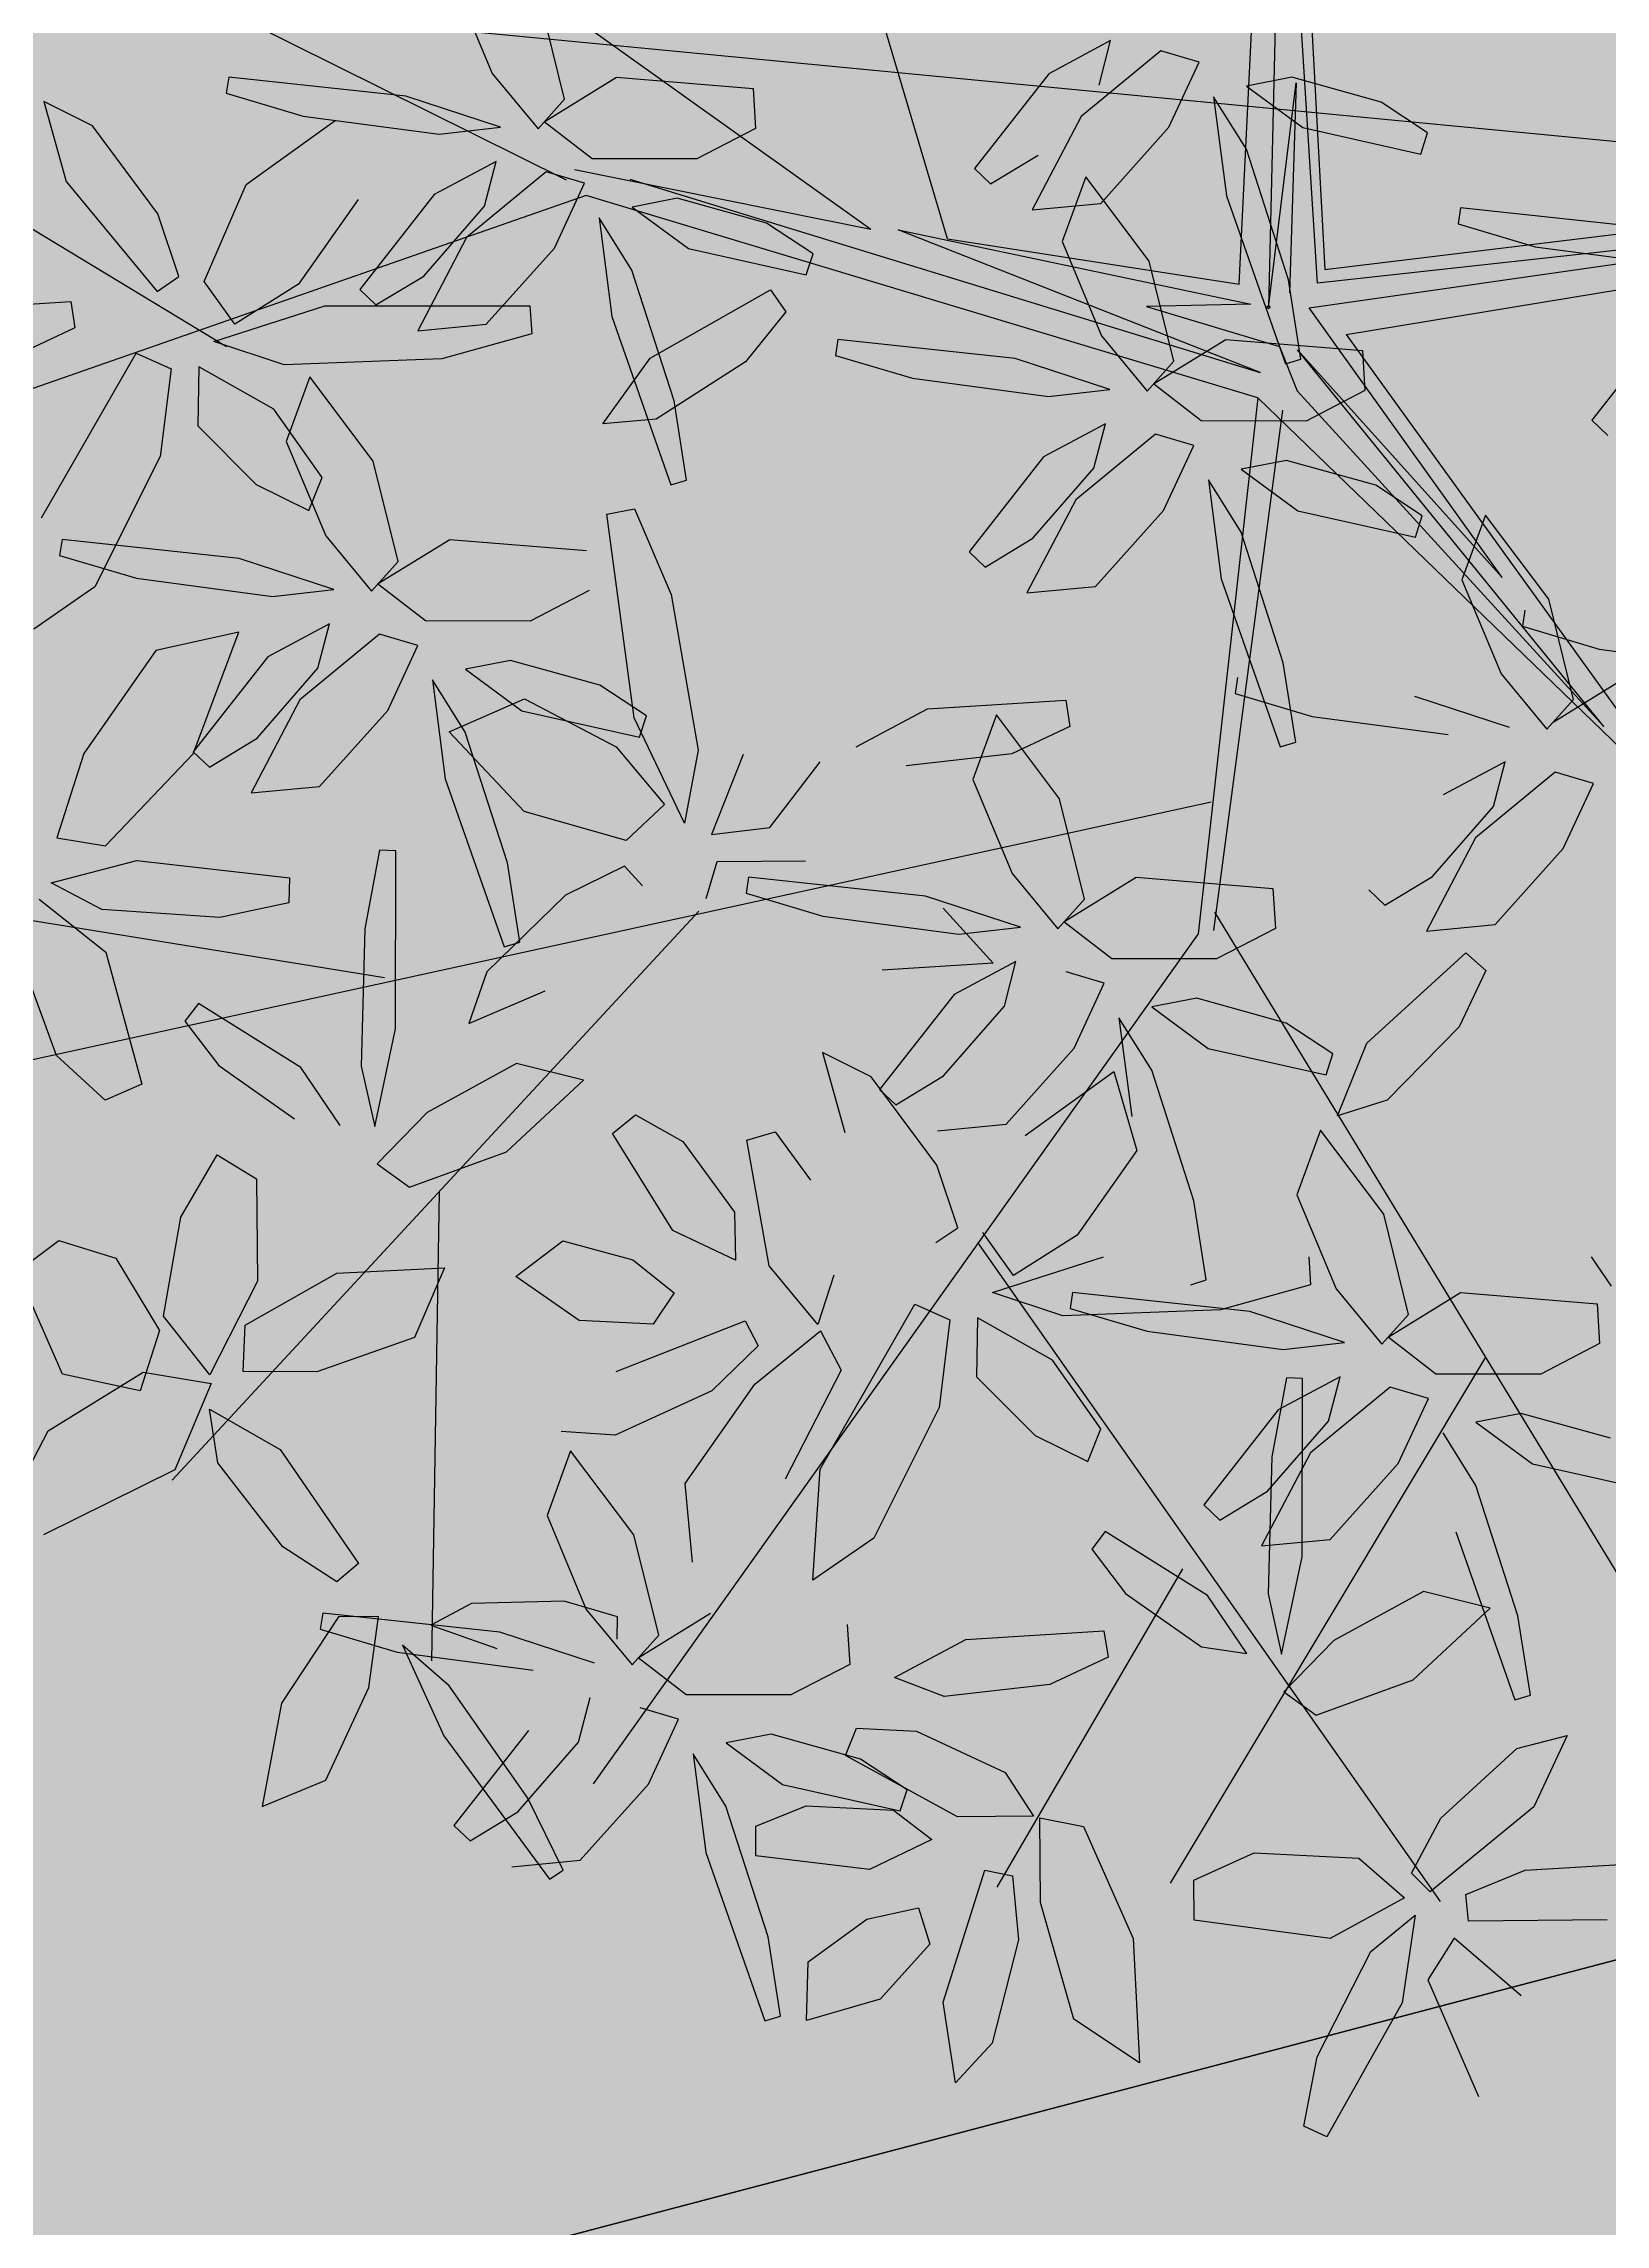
# Model space of a CAD drawing. Header units: inches. Extents: x 218980 to 233865, y 587194 to 599270.
# Drawn here: x 219059.586 to 219061.303, y 587506.767 to 587509.165 of the extents above; entities that cross this region are included whole.
import ezdxf

# ---------------------------------------------------------------- set-up
doc = ezdxf.new("R2010")
doc.units = ezdxf.units.IN
doc.header["$MEASUREMENT"] = 0
doc.linetypes.add('01', pattern=[0])
doc.layers.get('0').update_dxf_attribs({"lineweight": 0})
for name, color, linetype, lineweight in [('Major Contour', 250, 'Continuous', 0), ('P_Urban Design', 250, 'Continuous', 0), ('Proposed Plot Boundary', 250, '01', 0)]:
    doc.layers.add(name, color=color, linetype=linetype, lineweight=lineweight)
doc.layers.add('Open Space Within Settlement Passive', color=7, linetype='01', lineweight=0, true_color=0xcbe279)
doc.layers.add('P_Main Development Zone', color=7, linetype='Continuous', lineweight=0, true_color=0xdc5e9b)
doc.styles.get("Standard").update_dxf_attribs({"font": 'arial.ttf'})

# ---------------------------------------------------------------- blocks, each defined once
blk = doc.blocks.new('tree2')
at = {"color": 44}
for p, q in [((325197.393, 3048392.9975), (325197.5069, 3048395.2976)), ((325197.5069, 3048395.2976), (325197.6286, 3048393.0376)), ((325196.5911, 3048393.1216), (325195.9579, 3048395.2607)), ((325193.6755, 3048395.0805), (325196.3806, 3048393.1483)), ((325197.5124, 3048394.5345), (325197.4738, 3048392.934)), ((325197.6089, 3048392.9998), (325197.5124, 3048394.5345)), ((325195.5435, 3048393.2831), (325193.4217, 3048394.3377)), ((325194.6093, 3048392.8247), (325193.1144, 3048393.7294)), ((325197.4738, 3048392.934), (325197.5497, 3048393.5508)), ((325197.5497, 3048393.5508), (325197.532, 3048392.9733)), ((325195.566, 3048393.3127), (325196.3806, 3048393.1483)), ((325195.7183, 3048393.2863), (325197.4506, 3048392.7547)), ((325197.6286, 3048393.0376), (325199.5519, 3048393.2718)), ((325195.5982, 3048393.241), (325193.1963, 3048392.4034)), ((325197.4447, 3048392.6847), (325195.5982, 3048393.241)), ((325197.5858, 3048392.9323), (325199.5429, 3048393.2131)), ((325199.5429, 3048393.2131), (325197.6089, 3048392.9998)), ((325196.4555, 3048393.147), (325197.4252, 3048392.9427)), ((325197.4506, 3048392.7547), (325196.4555, 3048393.147)), ((325197.6873, 3048392.8592), (325199.5967, 3048393.1727)), ((325196.5911, 3048393.1216), (325197.393, 3048392.9975)), ((325197.4252, 3048392.9427), (325197.1381, 3048392.9361)), ((325197.1381, 3048392.9361), (325197.5045, 3048392.8256)), ((325198.1165, 3048392.1907), (325197.5858, 3048392.9323)), ((325197.6873, 3048392.8592), (325198.6503, 3048391.525)), ((325197.5045, 3048392.8256), (325197.5523, 3048392.7041)), ((325198.3955, 3048391.7812), (325197.5532, 3048392.8168)), ((325197.5532, 3048392.8168), (325198.1165, 3048392.1907)), ((325197.4447, 3048392.6847), (325197.2803, 3048391.2113)), ((325197.4447, 3048392.6847), (325198.6256, 3048391.5438)), ((325197.5523, 3048392.7041), (325198.3955, 3048391.7812)), ((325197.512, 3048392.6512), (325197.3225, 3048391.221)), ((325197.3163, 3048391.5736), (325193.7676, 3048390.7982)), ((325195.0431, 3048391.0902), (325193.4813, 3048391.3439)), ((325195.9072, 3048391.2736), (325194.4594, 3048389.7096)), ((325197.3255, 3048391.2705), (325198.9193, 3048388.6524)), ((325197.2803, 3048391.2113), (325195.6173, 3048388.8744)), ((325195.1933, 3048390.5024), (325195.173, 3048389.2128)), ((325196.6734, 3048390.3632), (325197.9455, 3048388.5517)), ((325198.0709, 3048390.0475), (325197.2038, 3048388.6019)), ((325197.2375, 3048389.4655), (325196.7271, 3048388.5906))]:
    blk.add_line(p, q, dxfattribs=at)
at = {"color": 60}
for p, q in [((325195.2317, 3048393.8348), (325195.3398, 3048393.576)), ((325195.5387, 3048393.5058), (325195.4704, 3048393.7813)), ((325194.6151, 3048393.5663), (325194.6083, 3048393.5221)), ((325195.102, 3048393.5139), (325194.6151, 3048393.5663)), ((325195.3398, 3048393.576), (325195.4655, 3048393.4241)), ((325195.4823, 3048393.4436), (325195.6813, 3048393.5662)), ((325195.6813, 3048393.5662), (325196.0569, 3048393.5352)), ((325194.1064, 3048393.4997), (325194.1678, 3048393.2798)), ((325194.2407, 3048393.4326), (325194.1064, 3048393.4997)), ((325194.6083, 3048393.5221), (325194.8199, 3048393.4593)), ((325195.3626, 3048393.4287), (325195.102, 3048393.5139)), ((325195.4655, 3048393.4241), (325195.5387, 3048393.5058)), ((325194.4206, 3048393.1903), (325194.2407, 3048393.4326)), ((325194.6634, 3048393.2717), (325194.9078, 3048393.4475)), ((325194.8199, 3048393.4593), (325195.1937, 3048393.4094)), ((325195.614, 3048393.3419), (325195.4823, 3048393.4436)), ((325195.1937, 3048393.4094), (325195.3626, 3048393.4287)), ((325195.3503, 3048393.3344), (325195.1804, 3048393.2435)), ((325195.3187, 3048393.212), (325195.3503, 3048393.3344)), ((325195.9021, 3048393.3415), (325195.614, 3048393.3419)), ((325194.1678, 3048393.2798), (325194.418, 3048392.9769)), ((325194.5476, 3048393.005), (325194.6634, 3048393.2717)), ((325195.4881, 3048393.3058), (325195.2689, 3048393.1256)), ((325195.5934, 3048393.2748), (325195.4881, 3048393.3058)), ((325195.5104, 3048393.096), (325195.5934, 3048393.2748)), ((325194.971, 3048393.2299), (325194.8067, 3048392.9975)), ((325195.1804, 3048393.2435), (325194.9756, 3048392.9824)), ((325195.1513, 3048393.0197), (325195.3187, 3048393.212)), ((325195.8481, 3048393.2336), (325195.7239, 3048393.2094)), ((325194.4784, 3048393.0181), (325194.4206, 3048393.1903)), ((325195.7236, 3048393.0359), (325195.6335, 3048393.18)), ((325195.2689, 3048393.1256), (325195.1347, 3048392.8692)), ((325195.3232, 3048392.8871), (325195.5104, 3048393.096)), ((325194.418, 3048392.9769), (325194.4784, 3048393.0181)), ((325195.02, 3048392.9405), (325195.1513, 3048393.0197)), ((325194.6315, 3048392.887), (325194.5476, 3048393.005)), ((325194.8067, 3048392.9975), (325194.6315, 3048392.887)), ((325194.9756, 3048392.9824), (325195.02, 3048392.9405)), ((325193.8009, 3048392.9265), (325194.1811, 3048392.9495)), ((325194.1811, 3048392.9495), (325194.1924, 3048392.8772)), ((325194.5739, 3048392.8396), (325194.8792, 3048392.9379)), ((325194.8792, 3048392.9379), (325195.4433, 3048392.9381)), ((325195.4433, 3048392.9381), (325195.4486, 3048392.861)), ((325194.1924, 3048392.8772), (325194.0327, 3048392.8024)), ((325194.7674, 3048392.7754), (325194.5739, 3048392.8396)), ((325195.1347, 3048392.8692), (325195.3232, 3048392.8871)), ((325195.4486, 3048392.861), (325195.2012, 3048392.792)), ((325194.1004, 3048392.3547), (325194.3603, 3048392.8078)), ((325194.3603, 3048392.8078), (325194.4568, 3048392.7646)), ((325195.2012, 3048392.792), (325194.7674, 3048392.7754)), ((325194.4568, 3048392.7646), (325194.427, 3048392.5236)), ((325194.5329, 3048392.77), (325194.5303, 3048392.608)), ((325194.7391, 3048392.6541), (325194.5329, 3048392.77)), ((325194.8385, 3048392.7422), (325194.7735, 3048392.5644)), ((325195.0123, 3048392.5108), (325194.8385, 3048392.7422)), ((325194.8723, 3048392.4654), (325194.7391, 3048392.6541)), ((325194.5303, 3048392.608), (325194.691, 3048392.4468)), ((325194.7735, 3048392.5644), (325194.8817, 3048392.3055)), ((325194.427, 3048392.5236), (325194.2473, 3048392.165)), ((325194.691, 3048392.4468), (325194.8358, 3048392.3751)), ((325194.8358, 3048392.3751), (325194.8723, 3048392.4654)), ((325194.6439, 3048392.2434), (325194.157, 3048392.2958)), ((325194.9045, 3048392.1582), (325194.6439, 3048392.2434)), ((325194.7356, 3048392.139), (325194.9045, 3048392.1582)), ((325194.8922, 3048392.064), (325194.7223, 3048391.973))]:
    blk.add_line(p, q, dxfattribs=at)
at = {"color": 62}
for p, q in [((325197.0398, 3048393.6669), (325196.87, 3048393.5759)), ((325197.1777, 3048393.6383), (325196.9584, 3048393.4581)), ((325197.0082, 3048393.5444), (325197.0398, 3048393.6669)), ((325197.2829, 3048393.6073), (325197.1777, 3048393.6383)), ((325196.87, 3048393.5759), (325196.6652, 3048393.3149)), ((325197.1999, 3048393.4285), (325197.2829, 3048393.6073)), ((325197.5376, 3048393.566), (325197.4135, 3048393.5419)), ((325197.7832, 3048393.4976), (325197.5376, 3048393.566)), ((325196.0569, 3048393.5352), (325196.0638, 3048393.4256)), ((325197.3231, 3048393.5124), (325197.3583, 3048393.2405)), ((325197.4131, 3048393.3683), (325197.3231, 3048393.5124)), ((325197.4135, 3048393.5419), (325197.5686, 3048393.4277)), ((325197.9112, 3048393.4133), (325197.7832, 3048393.4976)), ((325196.9584, 3048393.4581), (325196.8242, 3048393.2017)), ((325196.0638, 3048393.4256), (325195.9021, 3048393.3415)), ((325197.0128, 3048393.2195), (325197.1999, 3048393.4285)), ((325197.5686, 3048393.4277), (325197.8924, 3048393.3551)), ((325197.8924, 3048393.3551), (325197.9112, 3048393.4133)), ((325196.6652, 3048393.3149), (325196.7096, 3048393.2729)), ((325196.7096, 3048393.2729), (325196.8408, 3048393.3521)), ((325197.529, 3048393.0094), (325197.4131, 3048393.3683)), ((325196.9716, 3048393.2921), (325196.9066, 3048393.1142)), ((325197.1454, 3048393.0606), (325196.9716, 3048393.2921)), ((325195.7239, 3048393.2094), (325195.8791, 3048393.0952)), ((325196.0937, 3048393.1652), (325195.8481, 3048393.2336)), ((325196.8242, 3048393.2017), (325197.0128, 3048393.2195)), ((325197.3583, 3048393.2405), (325197.5204, 3048392.7785)), ((325198.0019, 3048393.2074), (325197.9952, 3048393.1632)), ((325198.4888, 3048393.155), (325198.0019, 3048393.2074)), ((325195.6335, 3048393.18), (325195.6687, 3048392.9081)), ((325196.2216, 3048393.0808), (325196.0937, 3048393.1652)), ((325197.9952, 3048393.1632), (325198.2067, 3048393.1003)), ((325195.8791, 3048393.0952), (325196.2029, 3048393.0227)), ((325196.2029, 3048393.0227), (325196.2216, 3048393.0808)), ((325196.9066, 3048393.1142), (325197.0148, 3048392.8553)), ((325198.2067, 3048393.1003), (325198.5806, 3048393.0505)), ((325195.8394, 3048392.6769), (325195.7236, 3048393.0359)), ((325197.2137, 3048392.7852), (325197.1454, 3048393.0606)), ((325195.7736, 3048392.7938), (325196.1049, 3048392.9816)), ((325196.1049, 3048392.9816), (325196.1469, 3048392.9217)), ((325197.5632, 3048392.7914), (325197.529, 3048393.0094)), ((325195.6687, 3048392.9081), (325195.8309, 3048392.446)), ((325196.1469, 3048392.9217), (325196.0363, 3048392.7842)), ((325196.2901, 3048392.8456), (325196.2833, 3048392.8015)), ((325196.777, 3048392.7933), (325196.2901, 3048392.8456)), ((325197.0148, 3048392.8553), (325197.1405, 3048392.7035)), ((325197.1573, 3048392.723), (325197.3563, 3048392.8455)), ((325197.3563, 3048392.8455), (325197.7319, 3048392.8146)), ((325195.6438, 3048392.6136), (325195.7736, 3048392.7938)), ((325196.0363, 3048392.7842), (325195.7899, 3048392.6266)), ((325196.2833, 3048392.8015), (325196.4948, 3048392.7386)), ((325197.0376, 3048392.708), (325196.777, 3048392.7933)), ((325197.1405, 3048392.7035), (325197.2137, 3048392.7852)), ((325197.5204, 3048392.7785), (325197.5632, 3048392.7914)), ((325197.7319, 3048392.8146), (325197.7388, 3048392.705)), ((325196.4948, 3048392.7386), (325196.8687, 3048392.6888)), ((325197.289, 3048392.6212), (325197.1573, 3048392.723)), ((325195.8737, 3048392.4589), (325195.8394, 3048392.6769)), ((325196.8687, 3048392.6888), (325197.0376, 3048392.708)), ((325197.7388, 3048392.705), (325197.5771, 3048392.6208)), ((325195.7899, 3048392.6266), (325195.6438, 3048392.6136)), ((325197.0253, 3048392.6138), (325196.8554, 3048392.5228)), ((325196.9936, 3048392.4913), (325197.0253, 3048392.6138)), ((325197.5771, 3048392.6208), (325197.289, 3048392.6212)), ((325197.1631, 3048392.5852), (325196.9439, 3048392.4049)), ((325197.2684, 3048392.5542), (325197.1631, 3048392.5852)), ((325197.1854, 3048392.3754), (325197.2684, 3048392.5542)), ((325195.0806, 3048392.2353), (325195.0123, 3048392.5108)), ((325196.8554, 3048392.5228), (325196.6506, 3048392.2617)), ((325196.8263, 3048392.299), (325196.9936, 3048392.4913)), ((325197.523, 3048392.5129), (325197.3989, 3048392.4888)), ((325197.3989, 3048392.4888), (325197.5541, 3048392.3746)), ((325197.7686, 3048392.4445), (325197.523, 3048392.5129)), ((325195.8309, 3048392.446), (325195.8737, 3048392.4589)), ((325197.3085, 3048392.4593), (325197.3437, 3048392.1874)), ((325197.3985, 3048392.3152), (325197.3085, 3048392.4593)), ((325197.8966, 3048392.3601), (325197.7686, 3048392.4445)), ((325195.6548, 3048392.3647), (325195.7305, 3048392.3801)), ((325195.7299, 3048391.8055), (325195.6548, 3048392.3647)), ((325195.7305, 3048392.3801), (325195.8317, 3048392.144)), ((325196.9439, 3048392.4049), (325196.8097, 3048392.1485)), ((325196.9982, 3048392.1664), (325197.1854, 3048392.3754)), ((325197.5541, 3048392.3746), (325197.8779, 3048392.302)), ((325197.8779, 3048392.302), (325197.8966, 3048392.3601)), ((325194.157, 3048392.2958), (325194.1502, 3048392.2517)), ((325194.8817, 3048392.3055), (325195.0074, 3048392.1536)), ((325195.0242, 3048392.1732), (325195.2232, 3048392.2957)), ((325195.2232, 3048392.2957), (325195.5988, 3048392.2648)), ((325196.695, 3048392.2198), (325196.8263, 3048392.299)), ((325197.5144, 3048391.9562), (325197.3985, 3048392.3152)), ((325194.1502, 3048392.2517), (325194.3617, 3048392.1888)), ((325195.0074, 3048392.1536), (325195.0806, 3048392.2353)), ((325196.6506, 3048392.2617), (325196.695, 3048392.2198)), ((325194.3617, 3048392.1888), (325194.7356, 3048392.139)), ((325195.1559, 3048392.0714), (325195.0242, 3048392.1732)), ((325194.2473, 3048392.165), (325194.0797, 3048392.0491)), ((325195.6057, 3048392.1551), (325195.444, 3048392.071)), ((325195.8317, 3048392.144), (325195.9058, 3048391.7163)), ((325196.8097, 3048392.1485), (325196.9982, 3048392.1664)), ((325194.8605, 3048391.9415), (325194.8922, 3048392.064)), ((325195.444, 3048392.071), (325195.1559, 3048392.0714)), ((325194.6428, 3048392.0403), (325194.4143, 3048391.9905)), ((325194.5175, 3048391.7063), (325194.6428, 3048392.0403)), ((325195.03, 3048392.0354), (325194.8108, 3048391.8551)), ((325195.1353, 3048392.0044), (325195.03, 3048392.0354)), ((325195.0523, 3048391.8256), (325195.1353, 3048392.0044)), ((325194.4143, 3048391.9905), (325194.2168, 3048391.7068)), ((325194.7223, 3048391.973), (325194.5175, 3048391.7119)), ((325194.6931, 3048391.7492), (325194.8605, 3048391.9415)), ((325195.3899, 3048391.9631), (325195.2658, 3048391.939)), ((325195.2658, 3048391.939), (325195.421, 3048391.8248)), ((325195.6355, 3048391.8947), (325195.3899, 3048391.9631)), ((325195.1754, 3048391.9095), (325195.2106, 3048391.6376)), ((325195.2654, 3048391.7654), (325195.1754, 3048391.9095)), ((325195.7635, 3048391.8103), (325195.6355, 3048391.8947)), ((325197.389, 3048391.916), (325197.3822, 3048391.8719)), ((325194.8108, 3048391.8551), (325194.6766, 3048391.5987)), ((325194.8651, 3048391.6166), (325195.0523, 3048391.8256)), ((325195.221, 3048391.7663), (325195.4283, 3048391.8578)), ((325195.421, 3048391.8248), (325195.7448, 3048391.7522)), ((325195.4283, 3048391.8578), (325195.6804, 3048391.7257)), ((325196.3404, 3048391.7256), (325196.5362, 3048391.8303)), ((325196.5362, 3048391.8303), (325196.9164, 3048391.8533)), ((325196.7258, 3048391.8136), (325196.6608, 3048391.6358)), ((325196.8995, 3048391.5822), (325196.7258, 3048391.8136)), ((325196.9164, 3048391.8533), (325196.9277, 3048391.781)), ((325195.4277, 3048391.5474), (325195.221, 3048391.7663)), ((325195.3813, 3048391.4064), (325195.2654, 3048391.7654)), ((325195.7448, 3048391.7522), (325195.7635, 3048391.8103)), ((325196.9277, 3048391.781), (325196.768, 3048391.7062)), ((325194.2168, 3048391.7068), (325194.1424, 3048391.4754)), ((325194.2762, 3048391.453), (325194.5175, 3048391.7063)), ((325194.5175, 3048391.7119), (325194.5619, 3048391.67)), ((325194.5619, 3048391.67), (325194.6931, 3048391.7492)), ((325196.768, 3048391.7062), (325196.4773, 3048391.673)), ((325195.2106, 3048391.6376), (325195.3728, 3048391.1756)), ((325196.6608, 3048391.6358), (325196.7689, 3048391.3769)), ((325194.6766, 3048391.5987), (325194.8651, 3048391.6166)), ((325196.9679, 3048391.3067), (325196.8995, 3048391.5822)), ((325195.7074, 3048391.4679), (325195.4277, 3048391.5474)), ((325194.1424, 3048391.4754), (325194.2762, 3048391.453)), ((325194.1268, 3048391.3518), (325194.3621, 3048391.4133)), ((325194.3621, 3048391.4133), (325194.7824, 3048391.3655)), ((325195.03, 3048391.4418), (325194.9897, 3048391.2248)), ((325195.0746, 3048391.4397), (325195.03, 3048391.4418)), ((325195.0738, 3048390.9501), (325195.0746, 3048391.4397)), ((325195.4156, 3048391.1884), (325195.3813, 3048391.4064)), ((325194.2658, 3048391.2783), (325194.1268, 3048391.3518)), ((325194.7824, 3048391.3655), (325194.7802, 3048391.2965)), ((325196.7689, 3048391.3769), (325196.8946, 3048391.225)), ((325196.9114, 3048391.2445), (325197.1104, 3048391.3671)), ((325194.5903, 3048391.2562), (325194.2658, 3048391.2783)), ((325194.7802, 3048391.2965), (325194.5903, 3048391.2562)), ((325195.5406, 3048391.3175), (325195.3243, 3048391.107)), ((325196.8946, 3048391.225), (325196.9679, 3048391.3067)), ((325194.9897, 3048391.2248), (325194.9796, 3048390.8478)), ((325195.3728, 3048391.1756), (325195.4156, 3048391.1884)), ((325195.3243, 3048391.107), (325195.2756, 3048390.965)), ((325194.8131, 3048390.8435), (325194.5319, 3048391.0197)), ((325195.0165, 3048390.6819), (325195.0738, 3048390.9501)), ((325194.9796, 3048390.8478), (325195.0165, 3048390.6819))]:
    blk.add_line(p, q, dxfattribs=at)
at = {"color": 64}
for p, q in [((325198.5673, 3048392.8845), (325198.3625, 3048392.6235)), ((325198.3625, 3048392.6235), (325198.4069, 3048392.5816)), ((325198.0705, 3048392.3625), (325198.0055, 3048392.1846)), ((325198.2442, 3048392.131), (325198.0705, 3048392.3625)), ((325197.3437, 3048392.1874), (325197.5059, 3048391.7254)), ((325198.0055, 3048392.1846), (325198.1136, 3048391.9257)), ((325198.3126, 3048391.8556), (325198.2442, 3048392.131)), ((325198.1786, 3048392.1011), (325198.1718, 3048392.057)), ((325198.1718, 3048392.057), (325198.3833, 3048391.9941)), ((325198.3833, 3048391.9941), (325198.7572, 3048391.9443)), ((325197.5487, 3048391.7382), (325197.5144, 3048391.9562)), ((325198.1136, 3048391.9257), (325198.2393, 3048391.7739)), ((325198.2562, 3048391.7934), (325198.4551, 3048391.9159)), ((325197.3822, 3048391.8719), (325197.5937, 3048391.809)), ((325198.1364, 3048391.7784), (325197.8758, 3048391.8637)), ((325198.2393, 3048391.7739), (325198.3126, 3048391.8556)), ((325195.8678, 3048391.516), (325195.7299, 3048391.8055)), ((325197.5937, 3048391.809), (325197.9676, 3048391.7592)), ((325195.6804, 3048391.7257), (325195.8132, 3048391.5668)), ((325195.9058, 3048391.7163), (325195.8678, 3048391.516)), ((325196.0297, 3048391.7044), (325195.9423, 3048391.4846)), ((325197.5059, 3048391.7254), (325197.5487, 3048391.7382)), ((325196.1032, 3048391.5035), (325196.2416, 3048391.6842)), ((325198.1241, 3048391.6842), (325197.9543, 3048391.5932)), ((325198.262, 3048391.6556), (325198.0427, 3048391.4754)), ((325198.0925, 3048391.5617), (325198.1241, 3048391.6842)), ((325198.3672, 3048391.6246), (325198.262, 3048391.6556)), ((325198.2842, 3048391.4458), (325198.3672, 3048391.6246)), ((325195.8132, 3048391.5668), (325195.7074, 3048391.4679)), ((325197.9251, 3048391.3694), (325198.0925, 3048391.5617)), ((325195.9423, 3048391.4846), (325196.1032, 3048391.5035)), ((325198.0427, 3048391.4754), (325197.9085, 3048391.219)), ((325195.7035, 3048391.3977), (325195.5406, 3048391.3175)), ((325195.7524, 3048391.3432), (325195.7035, 3048391.3977)), ((325195.9277, 3048391.3085), (325195.9577, 3048391.4099)), ((325195.9577, 3048391.4099), (325196.2005, 3048391.4123)), ((325198.0971, 3048391.2368), (325198.2842, 3048391.4458)), ((325196.0442, 3048391.3672), (325196.0375, 3048391.323)), ((325196.5311, 3048391.3148), (325196.0442, 3048391.3672)), ((325197.1104, 3048391.3671), (325197.4861, 3048391.3361)), ((325197.4861, 3048391.3361), (325197.4929, 3048391.2265)), ((325197.7939, 3048391.2902), (325197.9251, 3048391.3694)), ((325194.0935, 3048391.3064), (325194.2768, 3048391.1614)), ((325196.0375, 3048391.323), (325196.249, 3048391.2602)), ((325196.7917, 3048391.2296), (325196.5311, 3048391.3148)), ((325196.5798, 3048391.2818), (325196.7169, 3048391.1311)), ((325197.7495, 3048391.3322), (325197.7939, 3048391.2902)), ((325196.249, 3048391.2602), (325196.6229, 3048391.2103)), ((325196.6229, 3048391.2103), (325196.7917, 3048391.2296)), ((325197.0431, 3048391.1428), (325196.9114, 3048391.2445)), ((325197.4929, 3048391.2265), (325197.3312, 3048391.1424)), ((325197.9085, 3048391.219), (325198.0971, 3048391.2368)), ((325194.2768, 3048391.1614), (325194.3764, 3048390.7979)), ((325197.7445, 3048390.9111), (325198.0167, 3048391.1596)), ((325198.0167, 3048391.1596), (325198.0711, 3048391.1107)), ((325194.1413, 3048390.877), (325194.043, 3048391.1478)), ((325196.7169, 3048391.1311), (325196.4113, 3048391.1111)), ((325196.7794, 3048391.1353), (325196.6096, 3048391.0444)), ((325196.7478, 3048391.0129), (325196.7794, 3048391.1353)), ((325197.0225, 3048391.0758), (325196.9172, 3048391.1067)), ((325197.3312, 3048391.1424), (325197.0431, 3048391.1428)), ((325198.0711, 3048391.1107), (325197.9981, 3048390.9559)), ((325195.2756, 3048390.965), (325195.4855, 3048391.055)), ((325196.6096, 3048391.0444), (325196.4048, 3048390.7833)), ((325196.9395, 3048390.8969), (325197.0225, 3048391.0758)), ((325197.2772, 3048391.0345), (325197.153, 3048391.0103)), ((325197.5228, 3048390.9661), (325197.2772, 3048391.0345)), ((325194.5319, 3048391.0197), (325194.4949, 3048390.9711)), ((325196.5804, 3048390.8206), (325196.7478, 3048391.0129)), ((325197.0627, 3048390.9809), (325197.0978, 3048390.709)), ((325197.1527, 3048390.8368), (325197.0627, 3048390.9809)), ((325197.153, 3048391.0103), (325197.3082, 3048390.8962)), ((325194.4949, 3048390.9711), (325194.5875, 3048390.849)), ((325197.6507, 3048390.8817), (325197.5228, 3048390.9661)), ((325197.9981, 3048390.9559), (325197.7999, 3048390.7539)), ((325194.2758, 3048390.7539), (325194.1413, 3048390.877)), ((325195.4066, 3048390.8549), (325195.1606, 3048390.7201)), ((325195.5904, 3048390.809), (325195.4066, 3048390.8549)), ((325196.2475, 3048390.8852), (325196.3089, 3048390.6653)), ((325196.3818, 3048390.8181), (325196.2475, 3048390.8852)), ((325196.7523, 3048390.688), (325196.9395, 3048390.8969)), ((325197.3082, 3048390.8962), (325197.632, 3048390.8236)), ((325197.632, 3048390.8236), (325197.6507, 3048390.8817)), ((325197.6633, 3048390.7113), (325197.7445, 3048390.9111)), ((325194.3764, 3048390.7979), (325194.2758, 3048390.7539)), ((325194.5875, 3048390.849), (325194.7964, 3048390.7028)), ((325194.9215, 3048390.6842), (325194.8131, 3048390.8435)), ((325195.3785, 3048390.6119), (325195.5904, 3048390.809)), ((325196.5617, 3048390.5758), (325196.3818, 3048390.8181)), ((325196.4492, 3048390.7414), (325196.5804, 3048390.8206)), ((325196.8045, 3048390.6572), (325197.0489, 3048390.833)), ((325197.0489, 3048390.833), (325197.1121, 3048390.6154)), ((325197.2686, 3048390.4778), (325197.1527, 3048390.8368)), ((325196.4048, 3048390.7833), (325196.4492, 3048390.7414)), ((325197.7999, 3048390.7539), (325197.6633, 3048390.7113)), ((325195.1606, 3048390.7201), (325195.0228, 3048390.5791)), ((325195.6702, 3048390.6623), (325195.7332, 3048390.7139)), ((325195.7332, 3048390.7139), (325195.8637, 3048390.6408)), ((325196.5638, 3048390.6701), (325196.7523, 3048390.688)), ((325195.8365, 3048390.3957), (325195.6702, 3048390.6623)), ((325195.8637, 3048390.6408), (325196.0054, 3048390.4463)), ((325196.0395, 3048390.6439), (325196.1174, 3048390.6673)), ((325196.1013, 3048390.2985), (325196.0395, 3048390.6439)), ((325196.1174, 3048390.6673), (325196.2146, 3048390.5339)), ((325197.1121, 3048390.6154), (325196.9478, 3048390.383)), ((325197.6169, 3048390.6721), (325197.5519, 3048390.4943)), ((325197.7906, 3048390.4407), (325197.6169, 3048390.6721)), ((325194.4839, 3048390.4327), (325194.5834, 3048390.6039)), ((325194.5834, 3048390.6039), (325194.6915, 3048390.5377)), ((325195.0228, 3048390.5791), (325195.1118, 3048390.5149)), ((325195.1118, 3048390.5149), (325195.3785, 3048390.6119)), ((325196.6195, 3048390.4036), (325196.5617, 3048390.5758)), ((325194.6915, 3048390.5377), (325194.6941, 3048390.2566)), ((325197.5519, 3048390.4943), (325197.66, 3048390.2354)), ((325196.0054, 3048390.4463), (325196.0087, 3048390.314)), ((325197.3028, 3048390.2598), (325197.2686, 3048390.4778)), ((325194.4361, 3048390.1604), (325194.4839, 3048390.4327)), ((325196.0087, 3048390.314), (325195.8365, 3048390.3957)), ((325196.5591, 3048390.3624), (325196.6195, 3048390.4036)), ((325196.7726, 3048390.2725), (325196.6887, 3048390.3905)), ((325196.9478, 3048390.383), (325196.7726, 3048390.2725)), ((325194.034, 3048390.2828), (325194.1476, 3048390.3687)), ((325194.1476, 3048390.3687), (325194.3047, 3048390.3196)), ((325194.3047, 3048390.3196), (325194.4249, 3048390.1209)), ((325195.4048, 3048390.2697), (325195.5339, 3048390.3677)), ((325195.5339, 3048390.3677), (325195.726, 3048390.3153)), ((325195.726, 3048390.3153), (325195.8401, 3048390.2247)), ((325196.715, 3048390.2251), (325197.0203, 3048390.3234)), ((325197.5844, 3048390.3235), (325197.5897, 3048390.2465)), ((325194.1583, 3048390.0012), (325194.034, 3048390.2828)), ((325194.6941, 3048390.2566), (325194.5629, 3048389.999)), ((325194.6605, 3048390.1353), (325194.912, 3048390.2781)), ((325194.912, 3048390.2781), (325195.2086, 3048390.2928)), ((325195.2086, 3048390.2928), (325195.1262, 3048390.1017)), ((325195.5782, 3048390.1487), (325195.4048, 3048390.2697)), ((325196.2347, 3048390.1373), (325196.1013, 3048390.2985)), ((325196.2789, 3048390.2726), (325196.2347, 3048390.1373)), ((325197.26, 3048390.2469), (325197.3028, 3048390.2598)), ((325195.8401, 3048390.2247), (325195.7817, 3048390.1379)), ((325196.9085, 3048390.1609), (325196.715, 3048390.2251)), ((325196.9354, 3048390.2257), (325196.9286, 3048390.1816)), ((325197.4222, 3048390.1733), (325196.9354, 3048390.2257)), ((325197.5897, 3048390.2465), (325197.3423, 3048390.1775)), ((325194.5629, 3048389.999), (325194.4361, 3048390.1604)), ((325194.6545, 3048390.0082), (325194.6605, 3048390.1353)), ((325195.7817, 3048390.1379), (325195.5782, 3048390.1487)), ((325195.6804, 3048390.0084), (325196.0351, 3048390.1478)), ((325196.0351, 3048390.1478), (325196.0704, 3048390.0791)), ((325196.2415, 3048389.7402), (325196.5014, 3048390.1933)), ((325197.3423, 3048390.1775), (325196.9085, 3048390.1609)), ((325196.9286, 3048390.1816), (325197.1401, 3048390.1187)), ((325194.4249, 3048390.1209), (325194.3718, 3048389.9549)), ((325195.1262, 3048390.1017), (325194.8577, 3048390.0073)), ((325196.0704, 3048390.0791), (325195.9435, 3048389.9554)), ((325196.0619, 3048389.973), (325196.2422, 3048390.1203)), ((325196.2422, 3048390.1203), (325196.2986, 3048390.0121)), ((325197.1401, 3048390.1187), (325197.514, 3048390.0689)), ((325194.1186, 3048389.845), (325194.38, 3048390.0062)), ((325194.3718, 3048389.9549), (325194.1583, 3048390.0012)), ((325194.38, 3048390.0062), (325194.5666, 3048389.9755)), ((325194.5666, 3048389.9755), (325194.4671, 3048389.7379)), ((325194.8577, 3048390.0073), (325194.6545, 3048390.0082)), ((325195.9435, 3048389.9554), (325195.6777, 3048389.8332)), ((325195.8701, 3048389.7003), (325196.0619, 3048389.973)), ((325196.2986, 3048390.0121), (325196.1454, 3048389.7123)), ((325194.5619, 3048389.9044), (325194.7562, 3048389.7942)), ((325194.5849, 3048389.7575), (325194.5619, 3048389.9044)), ((325194.0275, 3048389.6679), (325194.1186, 3048389.845)), ((325195.6777, 3048389.8332), (325195.5293, 3048389.8437)), ((325195.5552, 3048389.7903), (325195.4902, 3048389.6124)), ((325195.7289, 3048389.5589), (325195.5552, 3048389.7903)), ((325194.4671, 3048389.7379), (325194.1061, 3048389.5591))]:
    blk.add_line(p, q, dxfattribs=at)
at = {"color": 66}
for p, q in [((325197.859, 3048390.1652), (325197.7906, 3048390.4407)), ((325198.361, 3048390.3232), (325198.4157, 3048390.2426)), ((325197.66, 3048390.2354), (325197.7857, 3048390.0835)), ((325197.8026, 3048390.103), (325198.0015, 3048390.2256)), ((325198.0015, 3048390.2256), (325198.3772, 3048390.1947)), ((325198.3772, 3048390.1947), (325198.3841, 3048390.085)), ((325196.5014, 3048390.1933), (325196.5979, 3048390.1501)), ((325196.5979, 3048390.1501), (325196.568, 3048389.9091)), ((325196.674, 3048390.1555), (325196.6714, 3048389.9935)), ((325196.8802, 3048390.0396), (325196.674, 3048390.1555)), ((325197.6828, 3048390.0881), (325197.4222, 3048390.1733)), ((325197.7857, 3048390.0835), (325197.859, 3048390.1652)), ((325197.514, 3048390.0689), (325197.6828, 3048390.0881)), ((325197.9342, 3048390.0013), (325197.8026, 3048390.103)), ((325198.3841, 3048390.085), (325198.2223, 3048390.0009)), ((325197.0133, 3048389.8509), (325196.8802, 3048390.0396)), ((325196.6714, 3048389.9935), (325196.8321, 3048389.8323)), ((325197.5229, 3048389.9907), (325197.4827, 3048389.7737)), ((325197.6705, 3048389.9939), (325197.5007, 3048389.9029)), ((325197.5676, 3048389.9886), (325197.5229, 3048389.9907)), ((325197.5668, 3048389.4989), (325197.5676, 3048389.9886)), ((325197.8084, 3048389.9652), (325197.5891, 3048389.785)), ((325197.6389, 3048389.8714), (325197.6705, 3048389.9939)), ((325197.9136, 3048389.9343), (325197.8084, 3048389.9652)), ((325198.2223, 3048390.0009), (325197.9342, 3048390.0013)), ((325196.568, 3048389.9091), (325196.3884, 3048389.5505)), ((325197.5007, 3048389.9029), (325197.2959, 3048389.6418)), ((325197.8306, 3048389.7555), (325197.9136, 3048389.9343)), ((325196.9769, 3048389.7606), (325197.0133, 3048389.8509)), ((325197.4715, 3048389.6791), (325197.6389, 3048389.8714)), ((325198.1683, 3048389.893), (325198.0442, 3048389.8688)), ((325198.4139, 3048389.8246), (325198.1683, 3048389.893)), ((325194.7562, 3048389.7942), (325194.9718, 3048389.48)), ((325196.8321, 3048389.8323), (325196.9769, 3048389.7606)), ((325197.5891, 3048389.785), (325197.4549, 3048389.5286)), ((325194.7637, 3048389.5259), (325194.5849, 3048389.7575)), ((325196.2208, 3048389.4346), (325196.2415, 3048389.7402)), ((325197.4827, 3048389.7737), (325197.4726, 3048389.3967)), ((325197.6435, 3048389.5465), (325197.8306, 3048389.7555)), ((325197.3403, 3048389.5999), (325197.4715, 3048389.6791)), ((325195.4902, 3048389.6124), (325195.5983, 3048389.3536)), ((325197.2959, 3048389.6418), (325197.3403, 3048389.5999)), ((325196.3884, 3048389.5505), (325196.2208, 3048389.4346)), ((325197.0249, 3048389.5685), (325196.9879, 3048389.52)), ((325197.3061, 3048389.3924), (325197.0249, 3048389.5685)), ((325197.4549, 3048389.5286), (325197.6435, 3048389.5465)), ((325194.9128, 3048389.4301), (325194.7637, 3048389.5259)), ((325194.9718, 3048389.48), (325194.9128, 3048389.4301)), ((325196.9879, 3048389.52), (325197.0805, 3048389.3978)), ((325197.5095, 3048389.2308), (325197.5668, 3048389.4989)), ((325195.2822, 3048389.3701), (325195.1707, 3048389.3106)), ((325195.5371, 3048389.3769), (325195.2822, 3048389.3701)), ((325195.6842, 3048389.3338), (325195.5371, 3048389.3769)), ((325197.0805, 3048389.3978), (325197.2894, 3048389.2516)), ((325197.4145, 3048389.2331), (325197.3061, 3048389.3924)), ((325197.4726, 3048389.3967), (325197.5095, 3048389.2308)), ((325194.917, 3048389.3334), (325194.7603, 3048389.0967)), ((325194.8737, 3048389.3439), (325194.8669, 3048389.2997)), ((325194.8669, 3048389.2997), (325195.0784, 3048389.2368)), ((325195.3605, 3048389.2915), (325194.8737, 3048389.3439)), ((325195.0267, 3048389.3347), (325194.917, 3048389.3334)), ((325194.9999, 3048389.1394), (325195.0267, 3048389.3347)), ((325195.1707, 3048389.3106), (325195.3526, 3048389.247)), ((325196.3155, 3048389.3128), (325196.3224, 3048389.2032)), ((325196.6413, 3048389.2719), (325197.0215, 3048389.2949)), ((325197.0215, 3048389.2949), (325197.0328, 3048389.2226)), ((325195.0784, 3048389.2368), (325195.4523, 3048389.187)), ((325195.0929, 3048389.2559), (325195.2064, 3048389.0063)), ((325195.2213, 3048389.1445), (325195.0929, 3048389.2559)), ((325196.4455, 3048389.1671), (325196.6413, 3048389.2719)), ((325197.2894, 3048389.2516), (325197.4145, 3048389.2331)), ((325197.6536, 3048389.269), (325197.5158, 3048389.128)), ((325197.0328, 3048389.2226), (325196.8731, 3048389.1478)), ((325194.8824, 3048388.8847), (325194.9999, 3048389.1394)), ((325196.5824, 3048389.1146), (325196.4455, 3048389.1671)), ((325196.8731, 3048389.1478), (325196.5824, 3048389.1146)), ((325194.7603, 3048389.0967), (325194.7074, 3048388.8122)), ((325195.439, 3048389.021), (325195.2342, 3048388.76)), ((325196.5064, 3048389.0199), (325196.7501, 3048388.9058)), ((325194.7074, 3048388.8122), (325194.8824, 3048388.8847)), ((325196.7501, 3048388.9058), (325196.8276, 3048388.7863)), ((325196.8456, 3048388.7815), (325196.9652, 3048388.7574))]:
    blk.add_line(p, q, dxfattribs=at)
at = {"color": 68}
for p, q in [((325198.0438, 3048389.6953), (325197.9538, 3048389.8394)), ((325198.0442, 3048389.8688), (325198.1994, 3048389.7547)), ((325198.1994, 3048389.7547), (325198.5231, 3048389.6821)), ((325195.8901, 3048389.4842), (325195.8701, 3048389.7003)), ((325198.1597, 3048389.3363), (325198.0438, 3048389.6953)), ((325195.7973, 3048389.2834), (325195.7289, 3048389.5589)), ((325197.989, 3048389.5675), (325198.1511, 3048389.1054)), ((325197.8996, 3048389.4038), (325197.6536, 3048389.269)), ((325197.8715, 3048389.1608), (325198.0833, 3048389.3579)), ((325198.0833, 3048389.3579), (325197.8996, 3048389.4038)), ((325195.5983, 3048389.3536), (325195.724, 3048389.2017)), ((325195.6834, 3048389.2728), (325195.6842, 3048389.3338)), ((325195.7409, 3048389.2212), (325195.9398, 3048389.3438)), ((325198.1939, 3048389.1183), (325198.1597, 3048389.3363)), ((325195.6211, 3048389.2063), (325195.3605, 3048389.2915)), ((325195.724, 3048389.2017), (325195.7973, 3048389.2834)), ((325195.8725, 3048389.1194), (325195.7409, 3048389.2212)), ((325196.3224, 3048389.2032), (325196.1606, 3048389.1191)), ((325195.4375, 3048388.8355), (325195.2213, 3048389.1445)), ((325196.1606, 3048389.1191), (325195.8725, 3048389.1194)), ((325197.5158, 3048389.128), (325197.6048, 3048389.0637)), ((325197.6048, 3048389.0637), (325197.8715, 3048389.1608)), ((325198.1511, 3048389.1054), (325198.1939, 3048389.1183)), ((325195.5772, 3048388.9896), (325195.6088, 3048389.112)), ((325195.8519, 3048389.0524), (325195.7467, 3048389.0834)), ((325195.2064, 3048389.0063), (325195.4972, 3048388.6123)), ((325195.7689, 3048388.8736), (325195.8519, 3048389.0524)), ((325196.1066, 3048389.0112), (325195.9825, 3048388.987)), ((325196.3522, 3048388.9428), (325196.1066, 3048389.0112)), ((325196.3108, 3048388.9527), (325196.3415, 3048389.028)), ((325196.3415, 3048389.028), (325196.5064, 3048389.0199)), ((325198.1562, 3048388.9718), (325198.2948, 3048389.0073)), ((325198.2948, 3048389.0073), (325198.2034, 3048388.8119)), ((325195.4098, 3048388.7973), (325195.5772, 3048388.9896)), ((325195.8921, 3048388.9576), (325195.9273, 3048388.6856)), ((325195.9821, 3048388.8134), (325195.8921, 3048388.9576)), ((325195.9825, 3048388.987), (325196.1377, 3048388.8728)), ((325196.6184, 3048388.7838), (325196.3108, 3048388.9527)), ((325196.4802, 3048388.8584), (325196.3522, 3048388.9428)), ((325197.9478, 3048388.7802), (325198.1562, 3048388.9718)), ((325195.5343, 3048388.6372), (325195.4375, 3048388.8355)), ((325195.5818, 3048388.6646), (325195.7689, 3048388.8736)), ((325196.1377, 3048388.8728), (325196.4614, 3048388.8003)), ((325196.4614, 3048388.8003), (325196.4802, 3048388.8584)), ((325195.2342, 3048388.76), (325195.2786, 3048388.7181)), ((325195.2786, 3048388.7181), (325195.4098, 3048388.7973)), ((325196.098, 3048388.4545), (325195.9821, 3048388.8134)), ((325196.0639, 3048388.7583), (325196.2028, 3048388.814)), ((325196.0645, 3048388.677), (325196.0639, 3048388.7583)), ((325196.2028, 3048388.814), (325196.4431, 3048388.8021)), ((325196.4431, 3048388.8021), (325196.5482, 3048388.7215)), ((325196.8276, 3048388.7863), (325196.6184, 3048388.7838)), ((325196.8469, 3048388.5487), (325196.8456, 3048388.7815)), ((325196.9652, 3048388.7574), (325197.1022, 3048388.4499)), ((325197.867, 3048388.6294), (325197.9478, 3048388.7802)), ((325198.2034, 3048388.8119), (325197.9188, 3048388.5777)), ((325196.5482, 3048388.7215), (325196.3764, 3048388.6389)), ((325195.3932, 3048388.6468), (325195.5818, 3048388.6646)), ((325195.4972, 3048388.6123), (325195.5343, 3048388.6372)), ((325195.9273, 3048388.6856), (325196.0895, 3048388.2236)), ((325196.3764, 3048388.6389), (325196.0645, 3048388.677)), ((325196.5797, 3048388.2741), (325196.6941, 3048388.6376)), ((325196.6941, 3048388.6376), (325196.7697, 3048388.622)), ((325197.2684, 3048388.6095), (325197.4342, 3048388.6852)), ((325197.4342, 3048388.6852), (325197.7219, 3048388.67)), ((325197.7219, 3048388.67), (325197.8482, 3048388.5616)), ((325198.0165, 3048388.5704), (325198.1798, 3048388.637)), ((325198.1798, 3048388.637), (325198.4718, 3048388.6552)), ((325196.7697, 3048388.622), (325196.7862, 3048388.4455)), ((325197.2696, 3048388.4997), (325197.2684, 3048388.6095)), ((325197.9188, 3048388.5777), (325197.867, 3048388.6294)), ((325196.3696, 3048388.5024), (325196.5117, 3048388.5342)), ((325196.5117, 3048388.5342), (325196.5426, 3048388.4343)), ((325196.9386, 3048388.2282), (325196.8469, 3048388.5487)), ((325197.8482, 3048388.5616), (325197.6432, 3048388.4495)), ((325198.0241, 3048388.4976), (325198.0165, 3048388.5704)), ((325196.2081, 3048388.3858), (325196.3696, 3048388.5024)), ((325197.6432, 3048388.4495), (325197.2696, 3048388.4997)), ((325197.755, 3048388.414), (325197.8771, 3048388.5133)), ((325197.8771, 3048388.5133), (325197.8418, 3048388.2726)), ((325198.4049, 3048388.5011), (325198.0241, 3048388.4976)), ((325196.1322, 3048388.2365), (325196.098, 3048388.4545)), ((325196.5426, 3048388.4343), (325196.4063, 3048388.2828)), ((325196.7862, 3048388.4455), (325196.7143, 3048388.1619)), ((325197.1022, 3048388.4499), (325197.1193, 3048388.108)), ((325197.6081, 3048388.1238), (325197.755, 3048388.414)), ((325197.9847, 3048388.4507), (325197.9119, 3048388.3362)), ((325198.1687, 3048388.2918), (325197.9847, 3048388.4507)), ((325196.2032, 3048388.2238), (325196.2081, 3048388.3858)), ((325197.9119, 3048388.3362), (325198.0509, 3048388.0152)), ((325196.4063, 3048388.2828), (325196.2032, 3048388.2238)), ((325196.0895, 3048388.2236), (325196.1322, 3048388.2365)), ((325196.6129, 3048388.0531), (325196.5797, 3048388.2741)), ((325197.1193, 3048388.108), (325196.9386, 3048388.2282)), ((325197.8418, 3048388.2726), (325197.6338, 3048387.9043)), ((325196.7143, 3048388.1619), (325196.6129, 3048388.0531)), ((325197.5711, 3048387.9333), (325197.6081, 3048388.1238)), ((325197.6338, 3048387.9043), (325197.5711, 3048387.9333))]:
    blk.add_line(p, q, dxfattribs=at)
blk.add_circle((325197.4738, 3048392.934), 0.00415)
for s in ['P. de Arq. Enrique Guerrero Hernández.', 'P. de Arq. Adrian A. Romero Arguelles.', 'P. de Arq. Francisco Espitia Ramos.', 'P. de Arq. Hugo Suárez Ramírez.']:
    blk.add_text(s, height=1.6e-15, rotation=322.70218).set_placement((325197.4738, 3048392.934))

msp = doc.modelspace()

# ---------------------------------------------------------------- hatches: boundary and pattern name
at = {"layer": 'Open Space Within Settlement Passive'}
h = msp.add_hatch(color=256, dxfattribs=at)
h.dxf.hatch_style = 1
edge = h.paths.add_edge_path()
edge.add_line((219307.3307, 587513.0733), (219287.7149, 587511.0638))
edge.add_line((219287.7149, 587511.0638), (219271.1555, 587517.4055))
edge.add_line((219271.1555, 587517.4055), (219253.1868, 587521.281))
edge.add_line((219253.1868, 587521.281), (219229.9332, 587521.281))
edge.add_line((219229.9332, 587521.281), (219211.6122, 587526.9181))
edge.add_line((219211.6122, 587526.9181), (219190.4726, 587539.6015))
edge.add_line((219190.4726, 587539.6015), (219183.5221, 587543.3343))
edge.add_line((219183.5221, 587543.3343), (219177.922, 587525.82))
edge.add_line((219177.922, 587525.82), (219203.553, 587519.089))
edge.add_line((219203.553, 587519.089), (219218.1001, 587514.2459))
edge.add_arc((219179.987, 587399.3856), 121.0186, 64.613214, 71.643067, ccw=False)
edge.add_arc((219179.9944, 587399.4026), 121, 57.585242, 64.612912, ccw=False)
edge.add_arc((219179.9944, 587399.4026), 121, 49.473723, 57.585242, ccw=False)
edge.add_line((219258.6198, 587491.3757), (219267.2141, 587485.0739))
edge.add_arc((219305.3288, 587448.0589), 53.1304, 112.95523, 135.83856, ccw=False)
edge.add_arc((219304.2009, 587450.1032), 50.8087, 77.46921, 112.68315, ccw=False)
edge.add_line((219315.2245, 587499.7016), (219314.489, 587505.7557))
edge.add_line((219314.489, 587505.7557), (219307.3307, 587513.0733))
edge = h.paths.add_edge_path()
edge.add_line((219180.834, 587544.7779), (219153.5422, 587545.4381))
edge.add_line((219153.5422, 587545.4381), (219129.7719, 587542.1368))
edge.add_line((219129.7719, 587542.1368), (219099.1786, 587528.4912))
edge.add_line((219099.1786, 587528.4912), (219078.9299, 587524.0895))
edge.add_line((219078.9299, 587524.0895), (219056.9203, 587514.4055))
edge.add_line((219056.9203, 587514.4055), (219047.6712, 587503.4651))
edge.add_line((219047.6712, 587503.4651), (219050.2829, 587504.153))
edge.add_line((219050.2829, 587504.153), (219064.37, 587507.863))
edge.add_arc((219044.2501, 587584.258), 79, 284.754737, 287.048311)
edge.add_arc((219044.2501, 587584.258), 79, 287.048311, 292.497882)
edge.add_line((219074.4794, 587511.2704), (219083.3003, 587514.9237))
edge.add_line((219083.3003, 587514.9237), (219098.0988, 587521.0528))
edge.add_arc((219144.3993, 587409.2617), 121, 90.665344, 112.497882, ccw=False)
edge.add_line((219142.9943, 587530.2535), (219143.9383, 587530.2645))
edge.add_arc((219145.3434, 587409.2727), 121, 75.805263, 90.665344, ccw=False)
edge.add_line((219175.0148, 587526.5783), (219180.834, 587544.7779))
edge = h.paths.add_edge_path()
edge.add_arc((219343.8249, 587559.6312), 66.0013, 246.304824, 249.498926)
edge.add_line((219320.7096, 587497.8101), (219317.3009, 587499.1941))
edge = h.paths.add_edge_path()
edge.add_line((219323.9436, 587496.6955), (219320.7096, 587497.8101))
edge.add_arc((219343.8249, 587559.6312), 66.0013, 249.498926, 252.468752)
edge = h.paths.add_edge_path()
edge.add_arc((219343.8249, 587559.6312), 66.0013, 252.468752, 255.26633)
edge.add_line((219327.039, 587495.8001), (219323.9436, 587496.6955))
edge = h.paths.add_edge_path()
edge.add_line((219329.2617, 587495.2566), (219327.039, 587495.8001))
edge.add_arc((219343.8249, 587559.6312), 66.0013, 255.26633, 257.252773)
edge = h.paths.add_edge_path()
edge.add_arc((219343.8249, 587559.6312), 66.0013, 257.252773, 259.848471)
edge.add_line((219332.192, 587494.6632), (219329.2617, 587495.2566))
edge = h.paths.add_edge_path()
edge.add_line((219334.3678, 587494.311), (219332.192, 587494.6632))
edge.add_arc((219343.8249, 587559.6312), 66.0013, 259.848471, 261.761965)
h.paths.add_polyline_path([(219317.025, 587501.4646), (219321.4121, 587499.6834), (219324.5476, 587498.6027), (219327.5546, 587497.733), (219329.6979, 587497.2089), (219332.5504, 587496.6312), (219335.4781, 587496.1573), (219343.3825, 587509.3022), (219333.5174, 587514.9393), (219322.5952, 587515.9962), (219309.6872, 587513.5245), (219316.3927, 587506.6698)])
at = {"layer": 'P_Main Development Zone'}
h = msp.add_hatch(color=256, dxfattribs=at)
h.dxf.hatch_style = 1
h.paths.add_polyline_path([(219001.4243, 587472.6023), (218991.0526, 587458.2083), (219008.0903, 587445.9316), (219018.4087, 587460.2515)])
edge = h.paths.add_edge_path()
edge.add_arc((219057.745, 587437.8677), 66, 131.644332, 144.224899)
edge.add_line((219004.198, 587476.4516), (219001.4243, 587472.6023))
edge.add_line((219001.4243, 587472.6023), (219018.4087, 587460.2515))
edge.add_line((219018.4087, 587460.2515), (219021.2357, 587464.1749))
edge.add_arc((219057.745, 587437.8677), 45, 129.81151, 144.2249, ccw=False)
edge.add_line((219028.9331, 587472.4346), (219013.8877, 587487.1884))
edge = h.paths.add_edge_path()
edge.add_arc((219057.745, 587437.8677), 66, 112.895082, 131.644332)
edge.add_line((219013.8877, 587487.1884), (219028.9331, 587472.4346))
edge.add_arc((219057.745, 587437.8677), 45, 112.24934, 129.81151, ccw=False)
edge.add_line((219040.7063, 587479.5172), (219032.0681, 587498.6681))
edge = h.paths.add_edge_path()
edge.add_line((219050.2829, 587504.153), (219040.936, 587501.6913))
edge.add_arc((219057.745, 587437.8677), 66, 104.754737, 112.895082)
edge.add_line((219032.0681, 587498.6681), (219040.7063, 587479.5172))
edge.add_arc((219057.745, 587437.8677), 45, 104.75474, 112.24934, ccw=False)
edge.add_line((219046.2843, 587481.3838), (219056.4021, 587484.0485))
edge.add_line((219056.4021, 587484.0485), (219050.2829, 587504.153))
edge = h.paths.add_edge_path()
edge.add_arc((219044.2501, 587584.258), 79, 284.754737, 287.048311, ccw=False)
edge.add_line((219064.37, 587507.863), (219050.2829, 587504.153))
edge.add_line((219050.2829, 587504.153), (219056.4021, 587484.0485))
edge.add_line((219056.4021, 587484.0485), (219069.7183, 587487.5555))
edge.add_arc((219044.2501, 587584.258), 100, 284.754737, 286.984378)
edge.add_line((219073.4612, 587488.6196), (219067.4112, 587508.7294))
edge = h.paths.add_edge_path()
edge.add_line((219083.3003, 587514.9237), (219074.4794, 587511.2704))
edge.add_arc((219044.2501, 587584.258), 79, 287.048311, 292.497882, ccw=False)
edge.add_line((219067.4112, 587508.7294), (219073.4612, 587488.6196))
edge.add_arc((219044.2501, 587584.258), 100, 286.984378, 292.497882)
edge.add_line((219082.515, 587491.8686), (219090.5597, 587495.2005))
edge.add_line((219090.5597, 587495.2005), (219083.3003, 587514.9237))
edge = h.paths.add_edge_path()
edge.add_arc((219144.3993, 587409.2617), 121, 111.671279, 112.497882)
edge.add_line((219098.0988, 587521.0528), (219083.3003, 587514.9237))
edge.add_line((219083.3003, 587514.9237), (219090.5597, 587495.2005))
edge.add_line((219090.5597, 587495.2005), (219106.1344, 587501.6511))
edge.add_arc((219144.3993, 587409.2617), 100, 112.056314, 112.497882, ccw=False)
edge.add_line((219106.8476, 587501.9432), (219099.7163, 587521.7092))
edge = h.paths.add_edge_path()
edge.add_arc((219144.3993, 587409.2617), 121, 102.948426, 111.671279)
edge.add_line((219099.7163, 587521.7092), (219106.8476, 587501.9432))
edge.add_arc((219144.3993, 587409.2617), 100, 102.332977, 112.056314, ccw=False)
edge.add_line((219123.0401, 587506.954), (219117.2864, 587527.1849))
edge = h.paths.add_edge_path()
edge.add_arc((219145.3434, 587409.2727), 121, 75.805263, 84.984343)
edge.add_line((219155.9222, 587529.8093), (219154.7618, 587508.8281))
edge.add_arc((219145.3434, 587409.2727), 100, 75.424424, 84.595639, ccw=False)
edge.add_line((219170.5091, 587506.0543), (219175.0148, 587526.5783))
edge = h.paths.add_edge_path()
edge.add_line((219068.3379, 587457.2031), (219056.4454, 587454.071))
edge.add_arc((219062.5578, 587430.8624), 24, 104.75474, 117.00156)
edge.add_line((219051.6614, 587452.2463), (219062.7811, 587429.9291))
edge.add_arc((219077.9991, 587410.0945), 25, 104.75474, 127.49708, ccw=False)
edge.add_line((219071.6321, 587434.2701), (219075.7273, 587435.3487))
edge.add_line((219075.7273, 587435.3487), (219068.3379, 587457.2031))
edge = h.paths.add_edge_path()
edge.add_line((219041.5204, 587442.72), (219031.5821, 587428.9275))
edge.add_line((219031.5821, 587428.9275), (219050.8372, 587415.163))
edge.add_line((219050.8372, 587415.163), (219057.7162, 587424.7096))
edge.add_arc((219077.9991, 587410.0945), 25, 138.23389, 144.2249, ccw=False)
edge.add_line((219059.3524, 587426.7468), (219041.5204, 587442.72))
h.paths.add_polyline_path([(219031.5821, 587428.9275), (219022.3891, 587416.1694), (219041.6731, 587402.4449), (219050.8372, 587415.163)])
h.paths.add_polyline_path([(219015.6803, 587442.7806), (219005.3653, 587428.4654), (219022.3891, 587416.1694), (219032.7642, 587430.5681)])
h.paths.add_polyline_path([(219026.0485, 587457.1696), (219015.6803, 587442.7806), (219032.7642, 587430.5681), (219043.0862, 587444.8929)])
edge = h.paths.add_edge_path()
edge.add_arc((219062.5578, 587430.8624), 45, 116.75541, 144.2249)
edge.add_line((219026.0485, 587457.1696), (219043.0862, 587444.8929))
edge.add_arc((219062.5578, 587430.8624), 24, 111.22047, 144.2249, ccw=False)
edge.add_line((219053.8708, 587453.2351), (219042.2996, 587471.0445))
edge = h.paths.add_edge_path()
edge.add_line((219061.6882, 587477.1679), (219051.0971, 587474.3785))
edge.add_arc((219062.5578, 587430.8624), 45, 104.75474, 116.75541)
edge.add_line((219042.2996, 587471.0445), (219053.8708, 587453.2351))
edge.add_arc((219062.5578, 587430.8624), 24, 104.75474, 111.22047, ccw=False)
edge.add_line((219056.4454, 587454.071), (219068.3379, 587457.2031))
edge.add_line((219068.3379, 587457.2031), (219061.6882, 587477.1679))

# ---------------------------------------------------------------- linework, layer by layer
at = {"layer": 'Major Contour', "elevation": 2815}
msp.add_lwpolyline([(218982.8197, 587465.4514), (218985.954, 587468.751), (218987.751, 587470.504), (218990.463, 587474.441), (218992.1599, 587476.6569), (218995.068, 587478.49), (219007.09, 587483.678), (219013.1321, 587491.3159), (219016.077, 587494.148), (219023.384, 587498.997), (219028.823, 587502.006), (219040.471, 587505.756), (219048.44, 587510.379), (219053.2, 587510.448), (219053.331, 587510.421), (219058.514, 587509.327), (219071.1, 587508.118), (219074.4016, 587509.8088), (219076.7591, 587513.7822), (219078.9691, 587518.9329), (219083.7893, 587524.2233), (219086.432, 587525.898), (219094.435, 587527.279), (219106.453, 587534.893)], dxfattribs=at)
at = {"layer": 'Open Space Within Settlement Passive'}
msp.add_lwpolyline([(219180.834, 587544.7779), (219153.5422, 587545.4381), (219129.7719, 587542.1368), (219099.1786, 587528.4912), (219078.9299, 587524.0895), (219056.9203, 587514.4055), (219047.6712, 587503.4651), (219050.2829, 587504.153), (219064.37, 587507.863, 0.010008), (219067.4112, 587508.7294, 0.023783), (219074.4794, 587511.2704), (219083.3003, 587514.9237), (219098.0988, 587521.0528, -0.095552), (219142.9943, 587530.2535), (219143.9383, 587530.2645, -0.06493), (219175.0148, 587526.5783)], format="xyb", close=True, dxfattribs=at)
at = {"layer": 'Proposed Plot Boundary'}
msp.add_lwpolyline([(219067.4112, 587508.7294, -0.010008), (219064.37, 587507.863), (219050.2829, 587504.153), (219056.4021, 587484.0485), (219069.7183, 587487.5555, 0.009729), (219073.4612, 587488.6196)], format="xyb", close=True, dxfattribs=at)

# ---------------------------------------------------------------- block references
at = {"layer": 'P_Urban Design', "xscale": 0.4, "yscale": 0.4, "zscale": 0.4}
msp.add_blockref('tree2', (88981.9431, -631848.298), dxfattribs=at)

doc.saveas('drawing.dxf')
